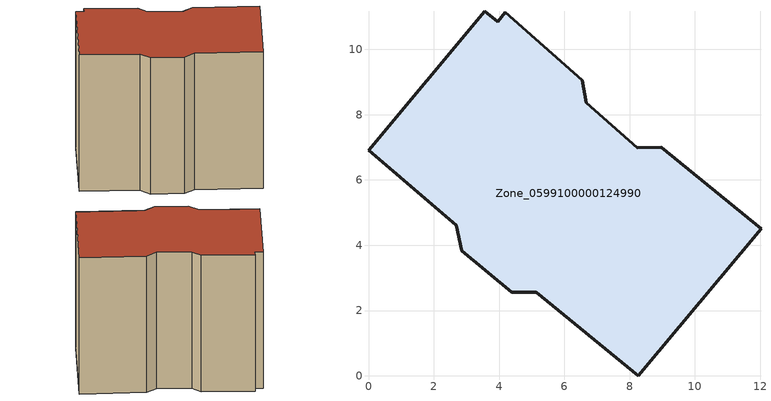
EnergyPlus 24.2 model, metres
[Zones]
Zone_0599100000124990
 floor ground (C_G): 4.38,2.56 2.85,3.84 2.69,4.62 0,6.91 3.56,11.17 3.95,10.85 4.18,11.13 6.54,9.06 6.67,8.37 8.23,6.99 8.96,7 12.02,4.5 8.26,0 5.13,2.56 z0
 wall outside (C_F): 2.85,3.84 4.38,2.56 5.13,2.56 8.26,0 12.02,4.5 8.96,7 8.23,6.99 6.67,8.37 6.54,9.06 4.18,11.13 3.95,10.85 3.56,11.17 0,6.91 2.69,4.62 2.85,3.84 z0:8.93
 roof outside (C_R): 3.56,11.17 0,6.91 2.69,4.62 2.85,3.84 4.38,2.56 5.13,2.56 8.26,0 12.02,4.5 8.96,7 8.23,6.99 6.67,8.37 6.54,9.06 4.18,11.13 3.95,10.85 z8.93
[BUILDING]
Pand.0599100000124990: North Axis=0; Terrain=City; Loads Convergence Tolerance Value=0.04; Temperature Convergence Tolerance Value=0.4; Solar Distribution=FullExterior; Maximum Number of Warmup Days=25; Minimum Number of Warmup Days=1
[Site:Location]
Rotterdam.The.Hague.AP_ZH_NLD Design_Conditions: Latitude=51.96; Longitude=4.45; Time Zone=1; Elevation=-4.5
[SITE:GROUNDTEMPERATURE:BUILDINGSURFACE]
18, 18, 18, 18, 18, 18, 18, 18, 18, 18, 18, 18
[MATERIAL] Thermal Absorptance=0.9; Solar Absorptance=0.7; Visible Absorptance=0.7
Name | Roughness | Thickness | Conductivity | Density | Specific Heat
G.TI.1946 | MediumSmooth | 0.15 | 1 | 540 | 1210
F.TI.1946 | Rough | 0.3 | 0.857143 | 1920 | 840
R.TI.1946 | MediumRough | 0.2 | 0.1 | 1500 | 1000
[CONSTRUCTION]
C_G: G.TI.1946
C_F: F.TI.1946
C_R: R.TI.1946
[ZONE]
Zone_0599100000124990: Type=1; Multiplier=1; Ceiling Height=Autocalculate; Volume=Autocalculate; Floor Area=autocalculate; Part of Total Floor Area=Yes
[ZONEINFILTRATION:DESIGNFLOWRATE]
Infil_Zone_0599100000124990: Zone or ZoneList or Space or SpaceList=Zone_0599100000124990; Schedule=AlwaysOn; Design Flow Rate Calculation Method=Flow/Area; Flow Rate per Floor Area=0.003; Constant Term Coefficient=1; Temperature Term Coefficient=0; Velocity Term Coefficient=0; Velocity Squared Term Coefficient=0
[HVACTEMPLATE:ZONE:IDEALLOADSAIRSYSTEM]
Zone_0599100000124990: Maximum Heating Supply Air Temperature=50; Minimum Cooling Supply Air Temperature=13; Maximum Heating Supply Air Humidity Ratio=0.0156; Minimum Cooling Supply Air Humidity Ratio=0.0077; Heating Limit=NoLimit; Cooling Limit=NoLimit; Dehumidification Control Type=ConstantSensibleHeatRatio; Cooling Sensible Heat Ratio=0.7; Dehumidification Setpoint=60; Humidification Control Type=None; Humidification Setpoint=30; Outdoor Air Method=None; Outdoor Air Flow Rate per Person=0.00944; Outdoor Air Flow Rate per Zone Floor Area=0; Outdoor Air Flow Rate per Zone=0; Demand Controlled Ventilation Type=None; Outdoor Air Economizer Type=NoEconomizer; Heat Recovery Type=None; Sensible Heat Recovery Effectiveness=0.7; Latent Heat Recovery Effectiveness=0.65
[ZONECONTROL:THERMOSTAT]
ThermostatControl_Zone_0599100000124990: Zone or ZoneList=Zone_0599100000124990; Control Type Schedule=DualSetpointControlType; Control 1=Thermostat_Zone_0599100000124990; Temperature Difference Between Cutout And Setpoint=0
[THERMOSTATSETPOINT:DUALSETPOINT]
Thermostat_Zone_0599100000124990: Heating Setpoint Temperature Schedule=HeatingSetpoint_Zone_0599100000124990; Cooling Setpoint Temperature Schedule=CoolingSetpoint_Zone_0599100000124990
[SCHEDULE:COMPACT]
HeatingSetpoint_Zone_0599100000124990: Through: 12/31, For: AllDays, Until: 24:00, 21
CoolingSetpoint_Zone_0599100000124990: Through: 12/31, For: AllDays, Until: 24:00, 24
DualSetpointControlType: Through: 12/31, For: AllDays, Until: 24:00, 4
AlwaysOn: Through: 12/31, For: AllDays, Until: 24:00, 1
